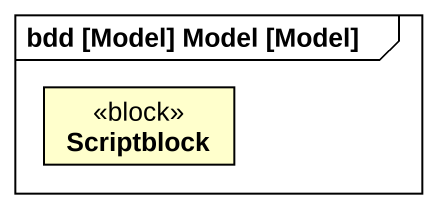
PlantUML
@startuml
mainframe bdd [Model] Model [Model]
hide circle
hide empty members
class Scriptblock <<block>>
@enduml
